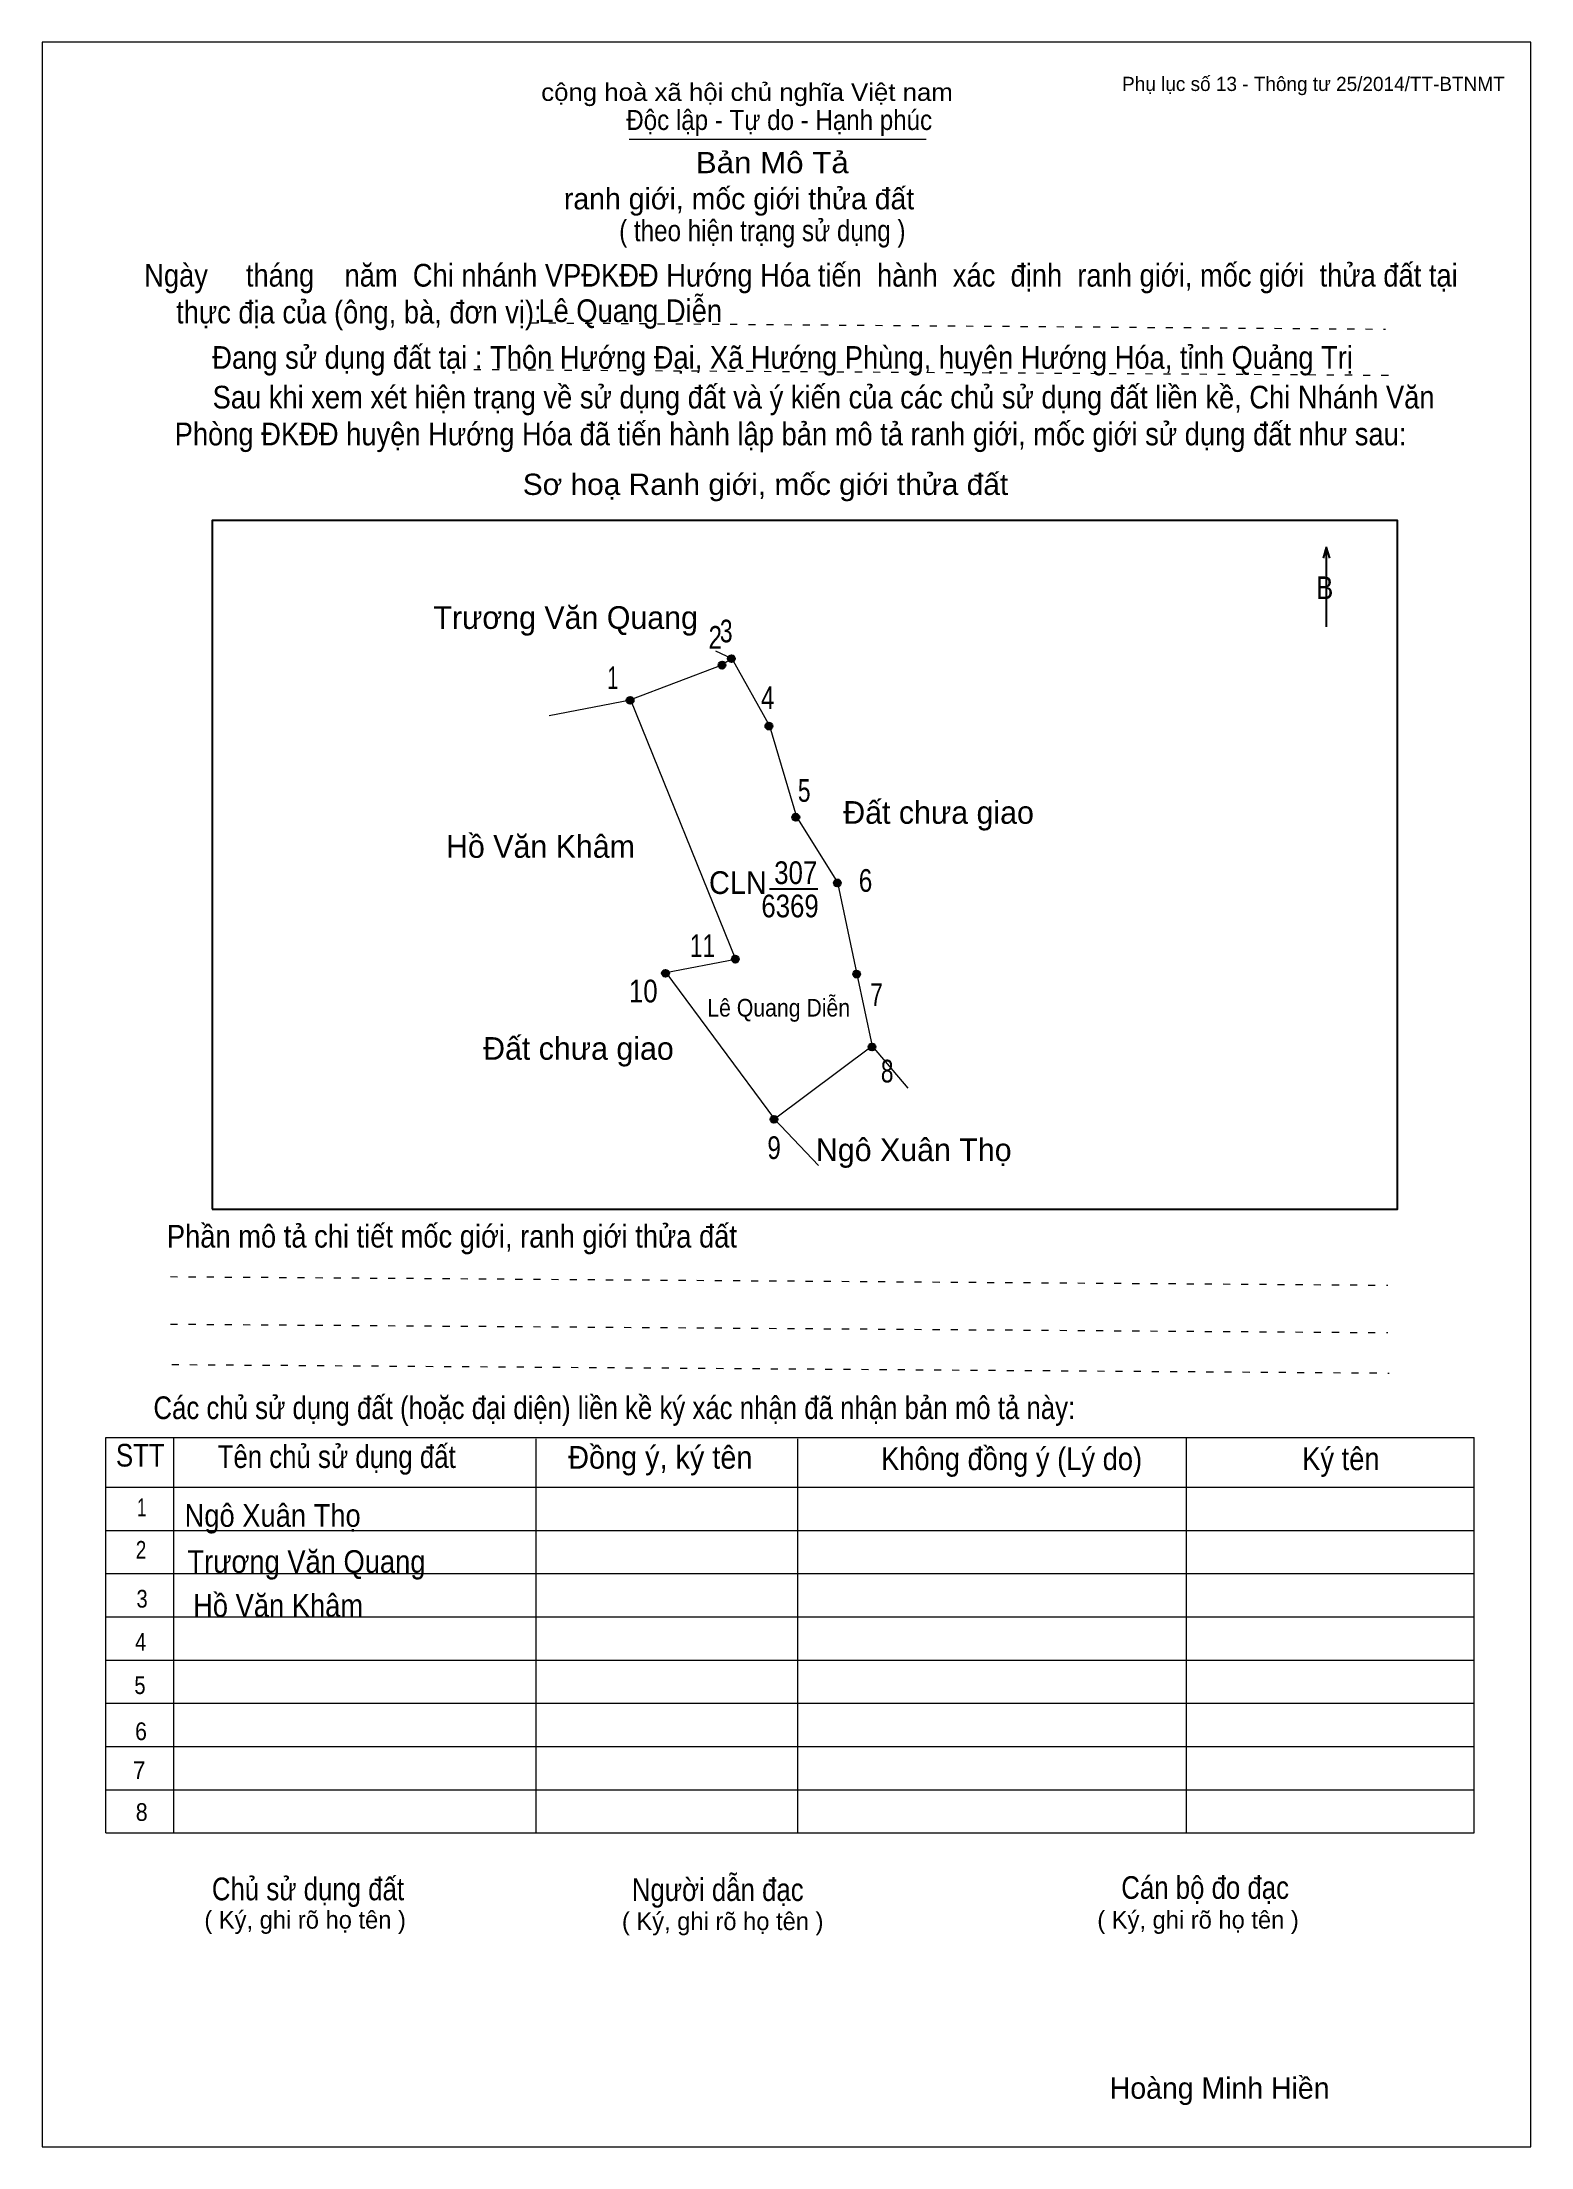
# Model space of a CAD drawing. Header units: centimetres. Extents: x 0 to 21, y 0 to 29.7.
import ezdxf
from ezdxf.enums import TextEntityAlignment as Align

# ---------------------------------------------------------------- set-up
doc = ezdxf.new("R2010")
doc.units = ezdxf.units.CM
doc.header["$LTSCALE"] = 0.13
doc.linetypes.add('DOTTED', pattern=[1.5, 0.3, -1.2])
for name, color, linetype, lineweight in [('1', 7, 'Continuous', 13), ('32', 7, 'Continuous', 25), ('33', 7, 'Continuous', 25), ('6', 7, 'Continuous', 13), ('62', 7, 'Continuous', 13)]:
    doc.layers.add(name, color=color, linetype=linetype, lineweight=lineweight)
for name, color, linetype in [('2', 7, 'Continuous'), ('34', 7, 'Continuous'), ('63', 7, 'Continuous')]:
    doc.layers.add(name, color=color, linetype=linetype)

msp = doc.modelspace()

# ---------------------------------------------------------------- hatches: boundary and pattern name
at = {"layer": '32'}
for points in [[(9.6409, 20.9083, 1), (9.5409, 20.9083, 1)], [(9.7725, 21, 1), (9.6725, 21, 1)], [(8.3441, 20.4117, 1), (8.2441, 20.4117, 1)], [(10.3018, 20.0487, 1), (10.2018, 20.0487, 1)], [(10.6814, 18.7631, 1), (10.5814, 18.7631, 1)], [(11.2668, 17.8359, 1), (11.1668, 17.8359, 1)], [(9.8276, 16.7601, 1), (9.7276, 16.7601, 1)], [(8.8436, 16.5606, 1), (8.7436, 16.5606, 1)], [(11.5389, 16.5486, 1), (11.4389, 16.5486, 1)], [(11.7563, 15.521, 1), (11.6563, 15.521, 1)], [(10.3732, 14.5, 1), (10.2732, 14.5, 1)]]:
    msp.add_hatch(color=256, dxfattribs=at).paths.add_polyline_path(points)

# ---------------------------------------------------------------- linework, layer by layer
at = {"layer": '1'}
msp.add_lwpolyline([(21, 0), (21, 29.7), (0, 29.7), (0, 0)], close=True, dxfattribs=at)
at = {"layer": '32'}
for centre in [(9.5909, 20.9083), (9.7225, 21), (8.2941, 20.4117), (10.2518, 20.0487), (10.6314, 18.7631), (11.2168, 17.8359), (9.7776, 16.7601), (8.7936, 16.5606), (11.4889, 16.5486), (11.7063, 15.521), (10.3232, 14.5)]:
    msp.add_circle(centre, 0.05, dxfattribs=at)
at = {"layer": '33'}
msp.add_line((10.26, 17.75), (10.94, 17.75), dxfattribs=at)
at = {"layer": '6'}
for p, q in [((9.5, 21.11), (9.73, 21)), ((7.15, 20.2), (8.3, 20.42)), ((8.3, 20.42), (9.78, 16.76)), ((8.8, 16.57), (9.78, 16.76)), ((8.8, 16.57), (10.33, 14.5)), ((11.49, 16.55), (11.71, 15.53)), ((11.71, 15.53), (10.33, 14.5)), ((11.71, 15.53), (12.21, 14.94)), ((10.33, 14.5), (10.95, 13.85))]:
    msp.add_line(p, q, dxfattribs=at)
for points in [[(9.73, 21), (9.59, 20.91), (8.3, 20.42)], [(9.73, 21), (10.26, 20.05), (10.64, 18.77), (11.22, 17.84), (11.49, 16.55)]]:
    msp.add_lwpolyline(points, dxfattribs=at)
at = {"layer": '62'}
for p, q in [((8.28, 28.33), (12.47, 28.33)), ((0.9, 10.01), (20.2, 10.01)), ((0.9, 4.43), (0.9, 10.01)), ((1.86, 4.43), (1.86, 10.01)), ((6.97, 4.43), (6.97, 9.99)), ((10.66, 4.43), (10.66, 9.99)), ((16.14, 4.43), (16.14, 10.01)), ((20.2, 4.43), (20.2, 10.01)), ((0.9, 9.31), (20.2, 9.31)), ((0.9, 8.7), (20.2, 8.7)), ((0.9, 8.09), (20.2, 8.09)), ((0.9, 7.48), (20.2, 7.48)), ((0.9, 6.87), (20.2, 6.87)), ((0.9, 6.26), (20.2, 6.26)), ((0.9, 5.65), (20.2, 5.65)), ((0.9, 5.04), (20.2, 5.04)), ((0.9, 4.43), (20.2, 4.43))]:
    msp.add_line(p, q, dxfattribs=at)
at = {"layer": '62', "linetype": 'DOTTED'}
for p, q in [((6.89, 25.74), (18.95, 25.65)), ((6.09, 25.08), (19.04, 25)), ((1.81, 12.28), (18.98, 12.16)), ((1.81, 11.61), (18.98, 11.49)), ((1.83, 11.04), (19, 10.92))]:
    msp.add_line(p, q, dxfattribs=at)
at = {"layer": '62', "lineweight": 25}
for p, q in [((18.11, 22.58), (18.11, 21.45)), ((18.11, 22.57), (18.07, 22.42)), ((18.11, 22.57), (18.16, 22.42))]:
    msp.add_line(p, q, dxfattribs=at)
msp.add_lwpolyline([(2.4, 13.23), (19.12, 13.23), (19.12, 22.95), (2.4, 22.95)], close=True, dxfattribs=at)

# ---------------------------------------------------------------- texts
at = {"layer": '2', "width": 0.9}
msp.add_text('Lê Quang Diễn', height=0.2489, dxfattribs=at).set_placement((10.39, 15.95), align=Align.CENTER)
at = {"layer": '32'}
for s, width, p in [('2', 0.8, (9.495, 21.14)), ('3', 0.75, (9.65, 21.23)), ('1', 0.65, (8.05, 20.57)), ('4', 0.8, (10.235, 20.29)), ('5', 0.75, (10.75, 18.98)), ('6', 0.8, (11.615, 17.71)), ('11', 0.75, (9.315, 16.79)), ('10', 0.85, (8.48, 16.15)), ('7', 0.75, (11.77, 16.1)), ('8', 0.75, (11.92, 15.02)), ('9', 0.8, (10.325, 13.94))]:
    msp.add_text(s, height=0.32, dxfattribs=dict(at, width=width)).set_placement(p, align=Align.CENTER)
at = {"layer": '33'}
for s, p in [('Trương Văn Quang', (7.385, 21.42)), ('Đất chưa giao', (12.645, 18.67)), ('Hồ Văn Khâm', (7.03, 18.19)), ('Đất chưa giao', (7.565, 15.34)), ('Ngô Xuân Thọ', (12.295, 13.91))]:
    msp.add_text(s, height=0.32, dxfattribs=at).set_placement(p, align=Align.CENTER)
at = {"layer": '33', "width": 0.85}
for s, p in [('307', (10.63, 17.82)), ('6369', (10.55, 17.35))]:
    msp.add_text(s, height=0.32, dxfattribs=at).set_placement(p, align=Align.CENTER)
at = {"layer": '33', "width": 0.95}
msp.add_text('CLN', height=0.32, dxfattribs=at).set_placement((10.22, 17.68), align=Align.RIGHT)
at = {"layer": '34', "width": 0.9}
for s, p in [('Lê Quang Diễn', (7, 25.75)), ('Ngô Xuân Thọ', (2.01, 8.75)), ('Trương Văn Quang', (2.05, 8.1)), ('Hồ Văn Khâm', (2.13, 7.48))]:
    msp.add_text(s, height=0.32, dxfattribs=at).set_placement(p)
at = {"layer": '62'}
for s, height, width, p in [('cộng hoà xã hội chủ nghĩa Việt nam', 0.2474, 1.1, (7.04, 28.87)), ('Độc lập - Tự do - Hạnh phúc', 0.2828, 0.9, (8.24, 28.46)), ('Bản Mô Tả', 0.3, 1.1, (9.22, 27.85)), ('( theo hiện trạng sử dụng )', 0.3, 0.85, (8.14, 26.89)), ('Ngày     tháng    năm  Chi nhánh VPĐKĐĐ Hướng Hóa tiến  hành  xác  định  ranh giới, mốc giới  thửa đất tại ', 0.32, 0.9, (1.44, 26.25)), ('thực địa của (ông, bà, đơn vị): ', 0.32, 0.9, (1.89, 25.73)), ('Đang sử dụng đất tại : Thôn Hướng Đại, Xã Hướng Phùng, huyện Hướng Hóa, tỉnh Quảng Trị', 0.32, 0.9, (2.4, 25.09)), ('     Sau khi xem xét hiện trạng về sử dụng đất và ý kiến của các chủ sử dụng đất liền kề, Chi Nhánh Văn ', 0.32, 0.9, (1.87, 24.53)), ('Phòng ĐKĐĐ huyện Hướng Hóa đã tiến hành lập bản mô tả ranh giới, mốc giới sử dụng đất như sau:', 0.32, 0.9, (1.87, 24.01)), ('Sơ hoạ Ranh giới, mốc giới thửa đất', 0.3, 1.05, (6.78, 23.31)), ('B', 0.32, 0.85, (17.97, 21.84)), ('Phần mô tả chi tiết mốc giới, ranh giới thửa đất ', 0.32, 0.9, (1.76, 12.69)), ('Các chủ sử dụng đất (hoặc đại diện) liền kề ký xác nhận đã nhận bản mô tả này:', 0.32, 0.85, (1.57, 10.27))]:
    msp.add_text(s, height=height, dxfattribs=dict(at, width=width)).set_placement(p)
msp.add_text('ranh giới, mốc giới thửa đất', height=0.3, dxfattribs=at).set_placement((7.36, 27.34))
for s, height, width, p in [('STT', 0.32, 0.85, (1.385, 9.6)), ('Tên chủ sử dụng đất', 0.32, 0.85, (4.155, 9.58)), ('Đồng ý, ký tên', 0.32, 0.95, (8.72, 9.57)), ('Không đồng ý (Lý do)', 0.32, 0.9, (13.675, 9.55)), ('Ký tên', 0.32, 0.9, (18.32, 9.55)), ('1', 0.25, 0.7, (1.405, 8.9)), ('2', 0.25, 0.8, (1.395, 8.3)), ('3', 0.25, 0.85, (1.41, 7.61)), ('4', 0.25, 0.85, (1.39, 7)), ('5', 0.25, 0.85, (1.38, 6.39)), ('6', 0.25, 0.9, (1.395, 5.74)), ('7', 0.25, 0.95, (1.37, 5.19)), ('8', 0.25, 0.9, (1.405, 4.6)), ('Người dẫn đạc', 0.32, 0.85, (9.53, 3.47)), ('Chủ sử dụng đất', 0.32, 0.85, (3.75, 3.48)), ('Cán bộ đo đạc', 0.32, 0.85, (16.405, 3.5))]:
    msp.add_text(s, height=height, dxfattribs=dict(at, width=width)).set_placement(p, align=Align.CENTER)
for p in [(3.71, 3.08), (9.6, 3.06), (16.305, 3.08)]:
    msp.add_text('( Ký, ghi rõ họ tên )', height=0.25, dxfattribs=at).set_placement(p, align=Align.CENTER)
at = {"layer": '63'}
msp.add_text('Phụ lục số 13 - Thông tư 25/2014/TT-BTNMT', height=0.2, dxfattribs=at).set_placement((20.63, 29.01), align=Align.RIGHT)
msp.add_text('Hoàng Minh Hiền', height=0.3, dxfattribs=at).set_placement((16.61, 0.68), align=Align.CENTER)

doc.saveas('drawing.dxf')
